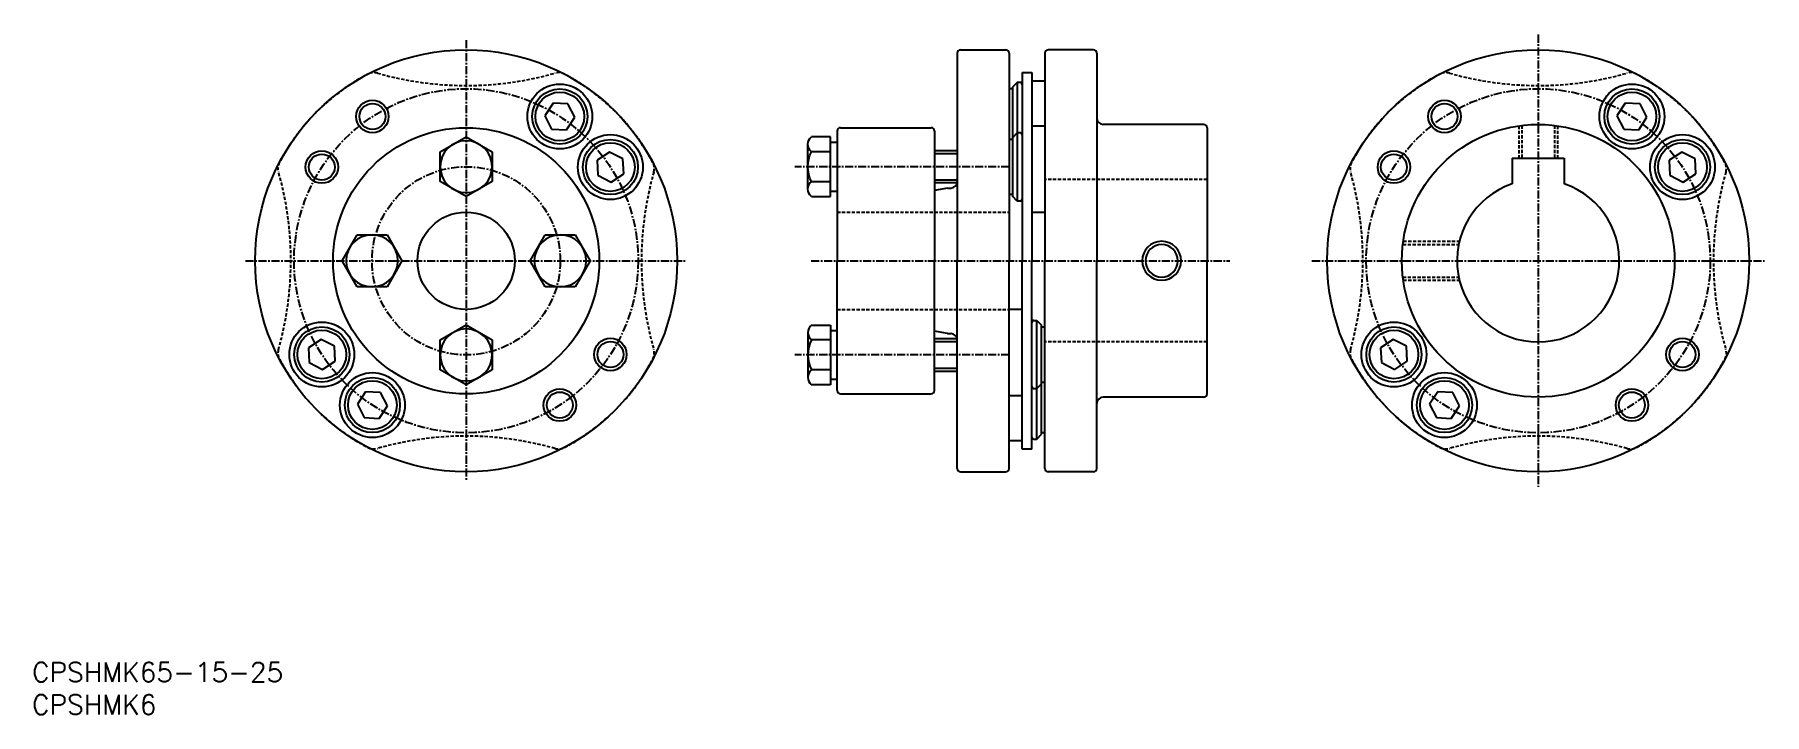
# Model space of a CAD drawing. Extents: x 45 to 312, y 37 to 142.
import ezdxf
from ezdxf.enums import TextEntityAlignment as Align

# ---------------------------------------------------------------- set-up
doc = ezdxf.new("R2010")
doc.units = 0
doc.linetypes.add('CENTER', pattern=[2, 1.25, -0.25, 0.25, -0.25])
doc.linetypes.add('DASHED', pattern=[0.75, 0.5, -0.25])
doc.layers.get('0').update_dxf_attribs({"linetype": 'CONTINUOUS'})
doc.layers.add('CENTER', color=1, linetype='CENTER')
doc.styles.get("Standard").update_dxf_attribs({"font": 'txt.shx', "bigfont": 'extfont.shx'})

# ---------------------------------------------------------------- blocks, each defined once
blk = doc.blocks.new('FB55')
at = {"color": 0}
for p, q in [((0, 2.309402), (-2.000001, 1.154701)), ((-2.000001, 1.154701), (-2.000001, -1.154701)), ((2.000001, 1.154701), (0, 2.309402)), ((2.000001, -1.154701), (2.000001, 1.154701)), ((-2.000001, -1.154701), (0, -2.309402)), ((0, -2.309402), (2.000001, -1.154701))]:
    blk.add_line(p, q, dxfattribs=at)
for radius in [4.25, 3.75]:
    blk.add_circle((0, 0), radius, dxfattribs=at)
blk = doc.blocks.new('FB15')
at = {"color": 0}
for p, q in [((0, 4.618804), (-4.000002, 2.309402)), ((4.000002, 2.309402), (0, 4.618804)), ((-4.000002, 2.309402), (-4.000002, -2.309402)), ((4.000002, -2.309402), (4.000002, 2.309402)), ((-4.000002, -2.309402), (0, -4.618804)), ((0, -4.618804), (4.000002, -2.309402))]:
    blk.add_line(p, q, dxfattribs=at)
blk.add_circle((0, 0), 4, dxfattribs=at)
blk = doc.blocks.new('B015')
at = {"color": 0}
for p, q in [((-3.5, 3.455), (-3.5, -3.455)), ((-2.969007, 4.6), (0, 4.6)), ((0, 4.6), (0, -4.6)), ((0, 2.31), (-2.969007, 2.31)), ((0, -2.31), (-2.969007, -2.31)), ((0, -4.6), (-2.969007, -4.6))]:
    blk.add_line(p, q, dxfattribs=at)
for centre, radius, start, end in [((-2, 3.455), 1.5, 130.241055, 229.758945), ((1.790141, 0), 5.290141, 154.108946, 205.891054), ((-2, -3.455), 1.5, 130.241055, 229.758945)]:
    blk.add_arc(centre, radius, start, end, dxfattribs=at)

msp = doc.modelspace()

# ---------------------------------------------------------------- linework, layer by layer
at = {"color": 7, "linetype": 'CONTINUOUS'}
for p, q in [((187.28, 139.17), (187.28, 107.17)), ((187.78, 139.67), (194.78, 139.67)), ((195.28, 139.17), (195.28, 107.17)), ((200.78, 139.17), (200.78, 107.17)), ((208.28, 139.67), (201.28, 139.67)), ((208.78, 139.17), (208.78, 107.17)), ((197.28, 136.17), (198.78, 136.17)), ((197.28, 136.17), (197.28, 107.17)), ((198.78, 136.17), (198.78, 107.17)), ((195.78, 133.65), (195.28, 133.65)), ((196.53, 134.65), (195.78, 133.9)), ((195.78, 133.9), (195.78, 117.11)), ((196.53, 134.65), (196.53, 116.36)), ((196.98, 134.65), (196.53, 134.65)), ((198.78, 134.9), (200.78, 134.9)), ((198.78, 127.96), (200.78, 127.96)), ((225.28, 128.17), (209.78, 128.17)), ((167.78, 125.43), (168.78, 125.43)), ((168.78, 127.17), (168.78, 107.17)), ((169.28, 127.67), (183.28, 127.67)), ((183.78, 127.17), (183.78, 107.17)), ((195.78, 125.86), (195.28, 125.86)), ((196.53, 126.86), (195.78, 126.11)), ((196.98, 126.86), (196.53, 126.86)), ((225.78, 127.67), (225.78, 107.17)), ((183.78, 123.72), (187.28, 123.72)), ((272.77, 122.97), (272.77, 119.02)), ((272.77, 122.97), (280.77, 122.97)), ((280.77, 122.97), (280.77, 119.02)), ((167.78, 117.92), (168.78, 117.92)), ((183.78, 119.62), (187.28, 119.62)), ((185.78, 118.38), (183.78, 118.02)), ((185.78, 118.38), (186.28, 118.38)), ((195.78, 117.36), (195.28, 117.36)), ((196.53, 116.36), (195.78, 117.11)), ((196.98, 116.36), (196.53, 116.36)), ((198.78, 114.66), (200.78, 114.66)), ((168.78, 87.17), (168.78, 107.17)), ((183.78, 87.17), (183.78, 107.17)), ((187.28, 75.17), (187.28, 107.17)), ((195.28, 75.17), (195.28, 107.17)), ((197.28, 78.17), (197.28, 107.17)), ((198.78, 78.17), (198.78, 107.17)), ((200.78, 75.17), (200.78, 107.17)), ((208.78, 75.17), (208.78, 107.17)), ((225.78, 86.67), (225.78, 107.17)), ((197.28, 99.69), (195.28, 99.69)), ((167.78, 96.43), (168.78, 96.43)), ((185.78, 95.97), (183.78, 96.33)), ((185.78, 95.97), (186.28, 95.97)), ((199.08, 97.99), (199.53, 97.99)), ((199.53, 79.7), (199.53, 97.99)), ((199.53, 97.99), (200.28, 97.24)), ((200.28, 80.45), (200.28, 97.24)), ((200.28, 96.99), (200.78, 96.99)), ((183.78, 94.72), (187.28, 94.72)), ((183.78, 90.62), (187.28, 90.62)), ((167.78, 88.92), (168.78, 88.92)), ((199.53, 87.49), (200.28, 88.24)), ((200.28, 88.49), (200.78, 88.49)), ((169.28, 86.67), (183.28, 86.67)), ((197.28, 86.39), (195.28, 86.39)), ((199.08, 87.49), (199.53, 87.49)), ((225.28, 86.17), (209.78, 86.17)), ((199.53, 79.7), (200.28, 80.45)), ((200.28, 80.7), (200.78, 80.7)), ((197.28, 79.45), (195.28, 79.45)), ((198.78, 78.17), (197.28, 78.17)), ((199.08, 79.7), (199.53, 79.7)), ((187.78, 74.67), (194.78, 74.67)), ((208.28, 74.67), (201.28, 74.67))]:
    msp.add_line(p, q, dxfattribs=at)
at = {"color": 3, "linetype": 'DASHED'}
for p, q in [((273.77, 127.96), (273.77, 122.97)), ((274.27, 128.02), (274.27, 122.97)), ((279.27, 128.02), (279.27, 122.97)), ((279.77, 127.96), (279.77, 122.97)), ((225.78, 119.67), (200.78, 119.67)), ((168.78, 114.67), (195.28, 114.67)), ((255.92, 109.67), (264.53, 109.67)), ((255.99, 110.17), (264.64, 110.17)), ((255.92, 104.67), (264.53, 104.67)), ((255.99, 104.17), (264.64, 104.17)), ((168.78, 99.67), (195.28, 99.67)), ((225.78, 94.67), (200.78, 94.67))]:
    msp.add_line(p, q, dxfattribs=at)
at = {"color": 7, "linetype": 'CONTINUOUS'}
for points in [[(183.78, 124.17), (187.28, 124.17)], [(187.28, 119.17), (183.78, 119.17)], [(187.28, 95.17), (183.78, 95.17)], [(183.78, 90.17), (187.28, 90.17)]]:
    msp.add_lwpolyline(points, dxfattribs=at)
for centre, radius in [((111.64, 107.17), 32.5), ((276.77, 107.17), 32.5), ((126.07, 129.4), 5), ((291.21, 129.4), 5), ((97.2, 129.4), 2.5), ((97.2, 129.4), 2), ((262.34, 129.4), 2.5), ((262.34, 129.4), 2), ((276.77, 107.17), 21), ((111.64, 107.17), 20.5), ((133.86, 121.61), 5), ((299, 121.61), 5), ((89.41, 121.61), 2.5), ((89.41, 121.61), 2), ((254.55, 121.61), 2.5), ((254.55, 121.61), 2), ((111.64, 107.17), 7.5), ((89.41, 92.74), 5), ((254.55, 92.74), 5), ((133.86, 92.74), 2.5), ((133.86, 92.74), 2), ((299, 92.74), 2.5), ((299, 92.74), 2), ((97.2, 84.95), 5), ((262.34, 84.95), 5), ((126.07, 84.95), 2.5), ((126.07, 84.95), 2), ((291.21, 84.95), 2.5), ((291.21, 84.95), 2)]:
    msp.add_circle(centre, radius, dxfattribs=at)
for centre, radius, start, end in [((187.78, 139.17), 0.5, 90, 180), ((194.78, 139.17), 0.5, 0, 90), ((201.28, 139.17), 0.5, 90, 180), ((208.28, 139.17), 0.5, 0, 90), ((196.98, 134.35), 0.3, 0, 90), ((209.78, 129.17), 1, 180, 270), ((225.28, 127.67), 0.5, 360, 90), ((169.28, 127.17), 0.5, 90, 180), ((183.28, 127.17), 0.5, 0, 90), ((196.98, 126.56), 0.3, 0, 90), ((186.28, 119.38), 1, 270, 0), ((276.77, 107.17), 12.5, 108.6629, 71.3371), ((196.98, 116.66), 0.3, 270, 0), ((218.78, 107.17), 3, 0, 180), ((218.78, 107.17), 2.5, 0, 180), ((218.78, 107.17), 3, 180, 0), ((218.78, 107.17), 2.5, 180, 0), ((186.28, 94.97), 1, 0, 90), ((199.08, 97.69), 0.3, 90, 180), ((169.28, 87.17), 0.5, 180, 270), ((183.28, 87.17), 0.5, 270, 0), ((199.08, 87.79), 0.3, 180, 270), ((209.78, 85.17), 1, 90, 180), ((225.28, 86.67), 0.5, 270, 0), ((199.08, 80), 0.3, 180, 270), ((187.78, 75.17), 0.5, 180, 270), ((194.78, 75.17), 0.5, 270, 0), ((201.28, 75.17), 0.5, 180, 270), ((208.28, 75.17), 0.5, 270, 0)]:
    msp.add_arc(centre, radius, start, end, dxfattribs=at)
at = {"color": 3, "linetype": 'DASHED'}
for centre, radius, start, end in [((111.64, 107.17), 32.5, 117.7902, 152.2098), ((97.42, 134.16), 2, 74.1294, 117.7902), ((111.64, 184.17), 50, 254.1294, 285.8706), ((125.86, 134.16), 2, 62.2098, 105.8706), ((111.64, 107.17), 32.5, 27.7902, 62.2098), ((276.77, 107.17), 32.5, 117.7902, 152.2098), ((262.55, 134.16), 2, 74.1294, 117.7902), ((276.77, 184.17), 50, 254.1294, 285.8706), ((290.99, 134.16), 2, 62.2098, 105.8706), ((276.77, 107.17), 32.5, 27.7902, 62.2098), ((84.65, 121.39), 2, 152.2098, 195.8706), ((34.64, 107.17), 50, 344.1294, 15.8706), ((188.64, 107.17), 50, 164.1294, 195.8706), ((138.62, 121.39), 2, 344.1294, 27.7902), ((249.79, 121.39), 2, 152.2098, 195.8706), ((199.77, 107.17), 50, 344.1294, 15.8706), ((353.77, 107.17), 50, 164.1294, 195.8706), ((303.76, 121.39), 2, 344.1294, 27.7902), ((84.65, 92.95), 2, 164.1294, 207.7902), ((138.62, 92.95), 2, 332.2098, 15.8706), ((249.79, 92.95), 2, 164.1294, 207.7902), ((303.76, 92.95), 2, 332.2098, 15.8706), ((111.64, 107.17), 32.5, 207.7902, 242.2098), ((111.64, 107.17), 32.5, 297.7902, 332.2098), ((276.77, 107.17), 32.5, 207.7902, 242.2098), ((276.77, 107.17), 32.5, 297.7902, 332.2098), ((111.64, 30.17), 50, 74.1294, 105.8706), ((276.77, 30.17), 50, 74.1294, 105.8706), ((97.42, 80.19), 2, 242.2098, 285.8706), ((125.86, 80.19), 2, 254.1294, 297.7902), ((262.55, 80.19), 2, 242.2098, 285.8706), ((290.99, 80.19), 2, 254.1294, 297.7902)]:
    msp.add_arc(centre, radius, start, end, dxfattribs=at)
at = {"layer": 'CENTER', "color": 1, "linetype": 'CENTER'}
for p, q in [((276.77, 142.02), (276.77, 72.33)), ((111.64, 141.17), (111.64, 73.17)), ((195.28, 121.67), (162.25, 121.67)), ((77.64, 107.17), (145.64, 107.17)), ((164.78, 107.17), (229.25, 107.17)), ((241.93, 107.17), (311.62, 107.17)), ((195.28, 92.67), (162.25, 92.67))]:
    msp.add_line(p, q, dxfattribs=at)
for centre, radius in [((111.64, 107.17), 26.5), ((276.77, 107.17), 26.5), ((111.64, 107.17), 14.5)]:
    msp.add_circle(centre, radius, dxfattribs=at)

# ---------------------------------------------------------------- block references
at = {"color": 7, "linetype": 'CONTINUOUS'}
for p, rotation in [((126.07, 129.4), 327.0000000000003), ((291.21, 129.4), 327.0000000000003), ((133.86, 121.61), 302.9999999999873), ((299, 121.61), 302.9999999999873), ((89.41, 92.74), 122.9999999999872), ((254.55, 92.74), 122.9999999999872), ((97.2, 84.95), 147.0000000000003), ((262.34, 84.95), 147.0000000000003)]:
    msp.add_blockref('FB55', p, dxfattribs=dict(at, rotation=rotation))
at = {"color": 7, "linetype": 'CONTINUOUS', "xscale": -1}
msp.add_blockref('FB15', (111.64, 121.67), dxfattribs=at)
for name, p, rotation in [('B015', (167.78, 121.67), 180), ('FB15', (97.14, 107.17), 90), ('FB15', (126.14, 107.17), 270), ('FB15', (111.64, 92.67), 180)]:
    msp.add_blockref(name, p, dxfattribs=dict(at, rotation=rotation))
at = {"color": 7, "linetype": 'CONTINUOUS'}
msp.add_blockref('B015', (167.78, 92.67), dxfattribs=at)

# ---------------------------------------------------------------- texts
for s, p in [('CPSHMK65-15-25', (44.78, 43.8)), ('CPSHMK6', (44.78, 38.8))]:
    msp.add_text(s, height=3, dxfattribs=at).set_placement(p, align=Align.MIDDLE_LEFT)

doc.saveas('drawing.dxf')
